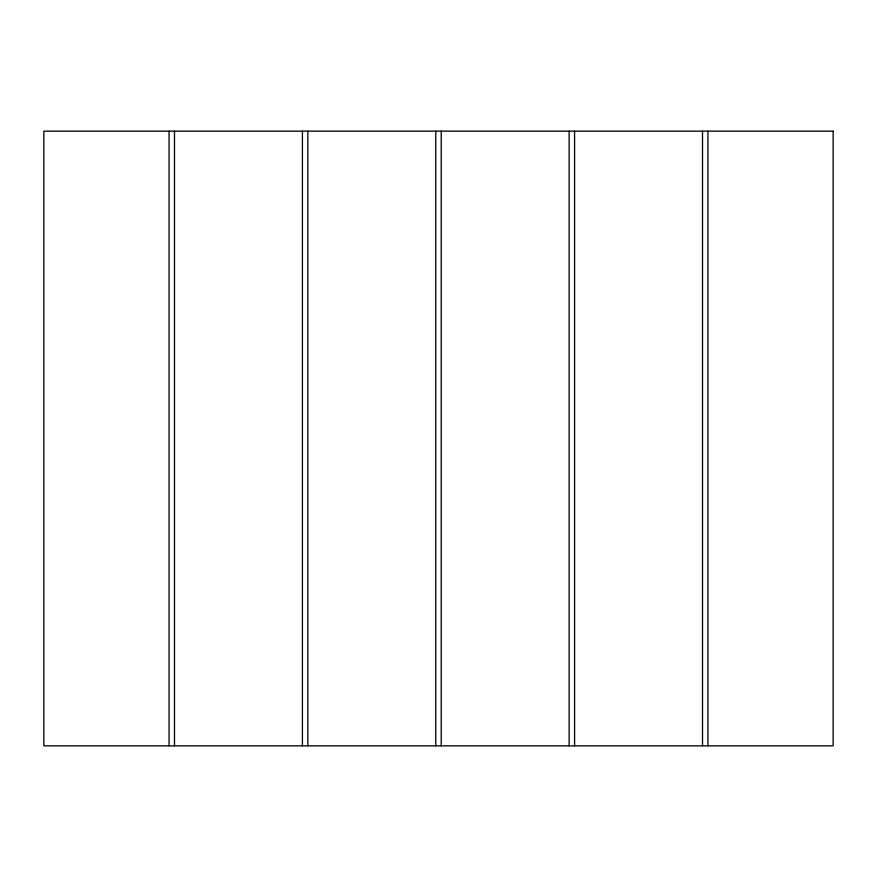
<?xml version="1.0" encoding="UTF-8"?>
<svg xmlns="http://www.w3.org/2000/svg" width="877" height="877" viewBox="0 0 877 877"><rect width="100%" height="100%" fill="white"/><g stroke="black" fill="none" stroke-linecap="round" stroke-linejoin="round"><path stroke-width="1.32" d="M707.936 131.155L707.936 745.845M702.51 131.155L702.51 745.845M574.578 131.155L574.578 745.845M569.14 131.155L569.14 745.845M441.219 131.155L441.219 745.845M435.781 131.155L435.781 745.845M307.86 131.155L307.86 745.845M302.422 131.155L302.422 745.845M174.49 131.155L174.49 745.845M169.064 131.155L169.064 745.845M833.15 131.155L43.85 131.155L43.85 745.845L833.15 745.845L833.15 131.155"/></g></svg>
